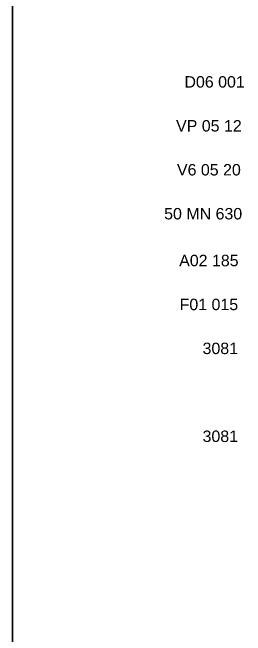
# Model space of a CAD drawing. Header units: millimetres. Extents: x 12 to 3612, y 18 to 315.
# Drawn here: x 1302.5 to 1343.3, y 83.7 to 192.7 of the extents above; entities that cross this region are included whole.
import ezdxf

# ---------------------------------------------------------------- set-up
doc = ezdxf.new("R2010")
doc.units = ezdxf.units.MM
doc.layers.add('antet_k', color=7, linetype='Continuous')
doc.styles.get("Standard").update_dxf_attribs({"font": 'arial.ttf'})

# ---------------------------------------------------------------- blocks, each defined once
blk = doc.blocks.new('MN50 ICV SİP. KAT. SYF.')
at = {"layer": 'antet_k', "color": 252}
blk.add_lwpolyline([(196.74, 36.05), (196.74, 333.05), (406.74, 333.05), (406.74, 36.05)], close=True, dxfattribs=at)

msp = doc.modelspace()

# ---------------------------------------------------------------- block references
for p in [(895.735, -18.174), (1105.735, -18.174)]:
    msp.add_blockref('MN50 ICV SİP. KAT. SYF.', p)

# ---------------------------------------------------------------- texts
at = {"color": 0, "ltscale": 0.5, "char_height": 2, "width": 17.3969, "attachment_point": 3}
for s, insert in [('{\\pxqc;\\fArial|b0|i0|c162|p34;D06 001}', (1346.572, 181.542)), ('{\\pxqc;\\fArial|b0|i0|c162|p34;VP 05 12}', (1345.572, 173.853)), ('{\\pxqc;\\fArial|b0|i0|c162|p34;V6 05 20}', (1345.572, 166.165)), ('{\\pxqc;\\fArial|b0|i0|c162|p34;50 MN 630}', (1344.572, 158.476)), ('{\\pxqc;\\fArial|b0|i0|c162|p34;A02 185}', (1345.572, 150.286)), ('{\\pxqc;\\fArial|b0|i0|c162|p34;F01 015}', (1345.572, 142.598)), ('{\\pxqc;\\fArial|b0|i0|c162|p34;3081}', (1347.572, 134.909)), ('{\\pxqc;\\fArial|b0|i0|c162|p34;3081}', (1347.572, 119.532))]:
    msp.add_mtext(s, dxfattribs=dict(at, insert=insert))

doc.saveas('drawing.dxf')
